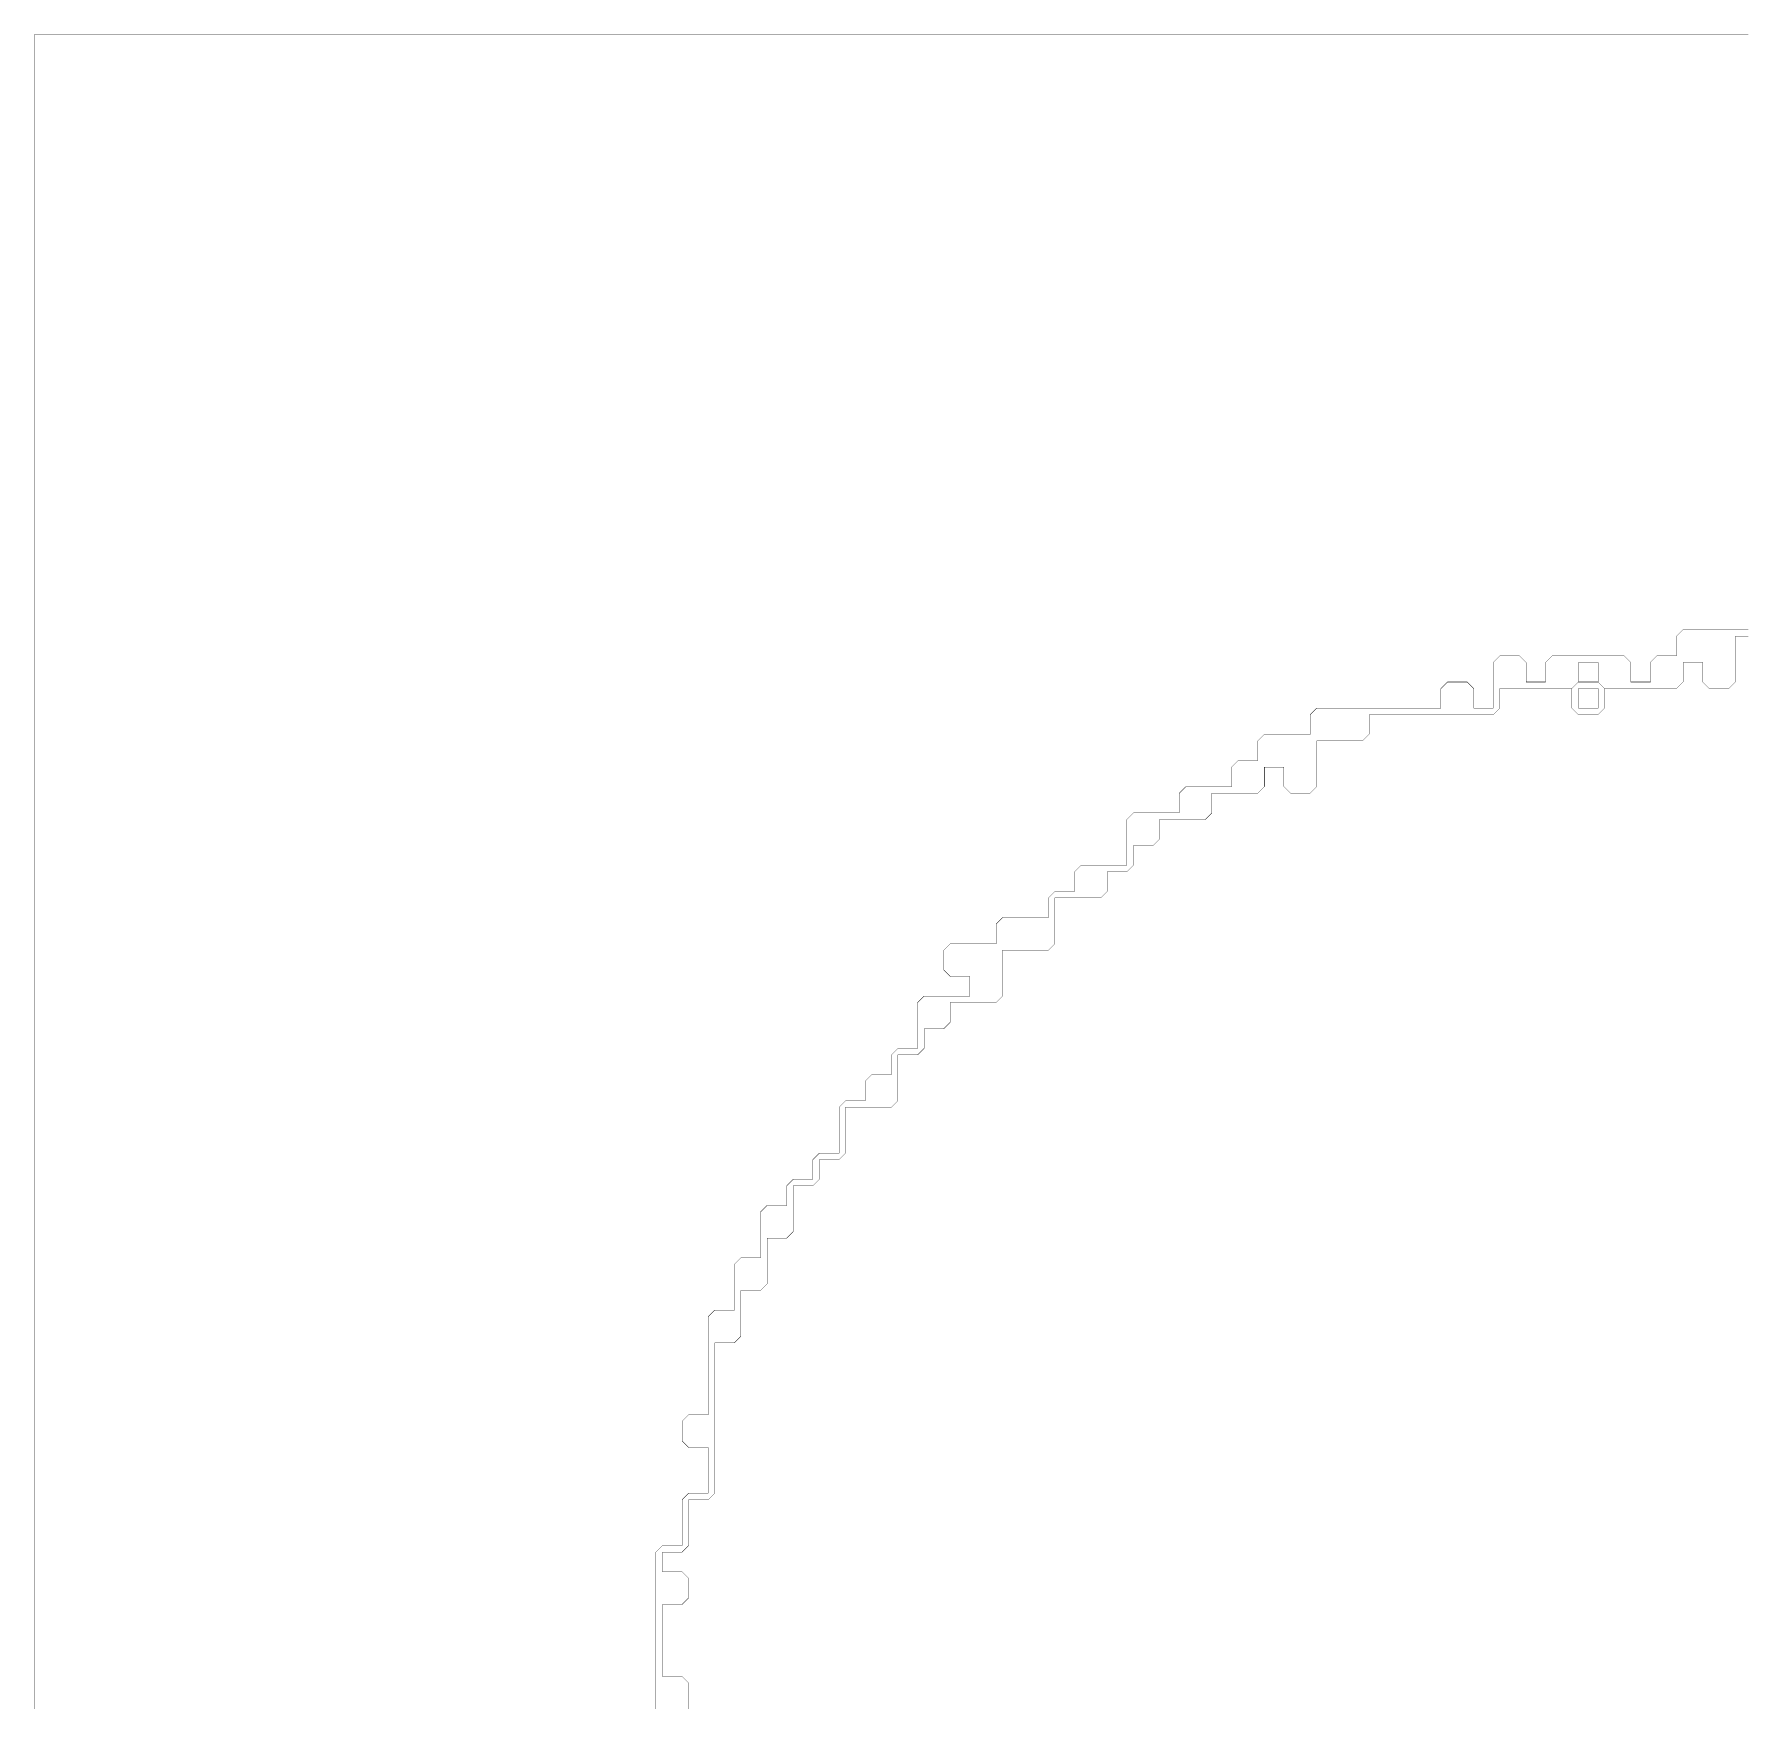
# Model space of a CAD drawing. Header units: metres. Extents: x 0 to 4990, y -4990 to 0.
# Drawn here: x 0 to 2550, y -2495 to 0 of the extents above; entities that cross this region are included whole.
import ezdxf

# ---------------------------------------------------------------- set-up
doc = ezdxf.new("R2010")
doc.units = ezdxf.units.M
doc.layers.add('conductor', color=1, linetype='Continuous')
doc.layers.add('substrate', color=5, linetype='Continuous')

msp = doc.modelspace()

# ---------------------------------------------------------------- linework, layer by layer
at = {"layer": 'conductor', "const_width": 0.5}
msp.add_lwpolyline([(2558.59375, -898.4375), (2548.828125, -898.4375), (2539.0625, -898.4375), (2539.0625, -908.203125), (2539.0625, -917.96875), (2539.0625, -927.734375), (2539.0625, -937.5), (2539.0625, -947.265625), (2539.0625, -957.03125), (2539.0625, -966.796875), (2529.296875, -976.5625), (2519.53125, -976.5625), (2509.765625, -976.5625), (2500, -976.5625), (2490.234375, -966.796875), (2490.234375, -957.03125), (2490.234375, -947.265625), (2490.234375, -937.5), (2480.46875, -937.5), (2470.703125, -937.5), (2460.9375, -937.5), (2460.9375, -947.265625), (2460.9375, -957.03125), (2460.9375, -966.796875), (2451.171875, -976.5625), (2441.40625, -976.5625), (2431.640625, -976.5625), (2421.875, -976.5625), (2412.109375, -976.5625), (2402.34375, -976.5625), (2392.578125, -976.5625), (2382.8125, -976.5625), (2373.046875, -976.5625), (2363.28125, -976.5625), (2353.515625, -976.5625), (2343.75, -976.5625), (2333.984375, -966.796875), (2333.984375, -957.03125), (2333.984375, -947.265625), (2333.984375, -937.5), (2324.21875, -937.5), (2314.453125, -937.5), (2304.6875, -937.5), (2304.6875, -947.265625), (2304.6875, -957.03125), (2304.6875, -966.796875), (2294.921875, -976.5625), (2285.15625, -976.5625), (2275.390625, -976.5625), (2265.625, -976.5625), (2255.859375, -976.5625), (2246.09375, -976.5625), (2236.328125, -976.5625), (2226.5625, -976.5625), (2216.796875, -976.5625), (2207.03125, -976.5625), (2197.265625, -976.5625), (2187.5, -976.5625), (2187.5, -986.328125), (2187.5, -996.09375), (2187.5, -1005.859375), (2177.734375, -1015.625), (2167.96875, -1015.625), (2158.203125, -1015.625), (2148.4375, -1015.625), (2138.671875, -1015.625), (2128.90625, -1015.625), (2119.140625, -1015.625), (2109.375, -1015.625), (2099.609375, -1015.625), (2089.84375, -1015.625), (2080.078125, -1015.625), (2070.3125, -1015.625), (2060.546875, -1015.625), (2050.78125, -1015.625), (2041.015625, -1015.625), (2031.25, -1015.625), (2021.484375, -1015.625), (2011.71875, -1015.625), (2001.953125, -1015.625), (1992.1875, -1015.625), (1992.1875, -1025.390625), (1992.1875, -1035.15625), (1992.1875, -1044.921875), (1982.421875, -1054.6875), (1972.65625, -1054.6875), (1962.890625, -1054.6875), (1953.125, -1054.6875), (1943.359375, -1054.6875), (1933.59375, -1054.6875), (1923.828125, -1054.6875), (1914.0625, -1054.6875), (1914.0625, -1064.453125), (1914.0625, -1074.21875), (1914.0625, -1083.984375), (1914.0625, -1093.75), (1914.0625, -1103.515625), (1914.0625, -1113.28125), (1914.0625, -1123.046875), (1904.296875, -1132.8125), (1894.53125, -1132.8125), (1884.765625, -1132.8125), (1875, -1132.8125), (1865.234375, -1123.046875), (1865.234375, -1113.28125), (1865.234375, -1103.515625), (1865.234375, -1093.75), (1855.46875, -1093.75), (1845.703125, -1093.75), (1835.9375, -1093.75), (1835.9375, -1103.515625), (1835.9375, -1113.28125), (1835.9375, -1123.046875), (1826.171875, -1132.8125), (1816.40625, -1132.8125), (1806.640625, -1132.8125), (1796.875, -1132.8125), (1787.109375, -1132.8125), (1777.34375, -1132.8125), (1767.578125, -1132.8125), (1757.8125, -1132.8125), (1757.8125, -1142.578125), (1757.8125, -1152.34375), (1757.8125, -1162.109375), (1748.046875, -1171.875), (1738.28125, -1171.875), (1728.515625, -1171.875), (1718.75, -1171.875), (1708.984375, -1171.875), (1699.21875, -1171.875), (1689.453125, -1171.875), (1679.6875, -1171.875), (1679.6875, -1181.640625), (1679.6875, -1191.40625), (1679.6875, -1201.171875), (1669.921875, -1210.9375), (1660.15625, -1210.9375), (1650.390625, -1210.9375), (1640.625, -1210.9375), (1640.625, -1220.703125), (1640.625, -1230.46875), (1640.625, -1240.234375), (1630.859375, -1250), (1621.09375, -1250), (1611.328125, -1250), (1601.5625, -1250), (1601.5625, -1259.765625), (1601.5625, -1269.53125), (1601.5625, -1279.296875), (1591.796875, -1289.0625), (1582.03125, -1289.0625), (1572.265625, -1289.0625), (1562.5, -1289.0625), (1552.734375, -1289.0625), (1542.96875, -1289.0625), (1533.203125, -1289.0625), (1523.4375, -1289.0625), (1523.4375, -1298.828125), (1523.4375, -1308.59375), (1523.4375, -1318.359375), (1523.4375, -1328.125), (1523.4375, -1337.890625), (1523.4375, -1347.65625), (1523.4375, -1357.421875), (1513.671875, -1367.1875), (1503.90625, -1367.1875), (1494.140625, -1367.1875), (1484.375, -1367.1875), (1474.609375, -1367.1875), (1464.84375, -1367.1875), (1455.078125, -1367.1875), (1445.3125, -1367.1875), (1445.3125, -1376.953125), (1445.3125, -1386.71875), (1445.3125, -1396.484375), (1445.3125, -1406.25), (1445.3125, -1416.015625), (1445.3125, -1425.78125), (1445.3125, -1435.546875), (1435.546875, -1445.3125), (1425.78125, -1445.3125), (1416.015625, -1445.3125), (1406.25, -1445.3125), (1396.484375, -1445.3125), (1386.71875, -1445.3125), (1376.953125, -1445.3125), (1367.1875, -1445.3125), (1367.1875, -1455.078125), (1367.1875, -1464.84375), (1367.1875, -1474.609375), (1357.421875, -1484.375), (1347.65625, -1484.375), (1337.890625, -1484.375), (1328.125, -1484.375), (1328.125, -1494.140625), (1328.125, -1503.90625), (1328.125, -1513.671875), (1318.359375, -1523.4375), (1308.59375, -1523.4375), (1298.828125, -1523.4375), (1289.0625, -1523.4375), (1289.0625, -1533.203125), (1289.0625, -1542.96875), (1289.0625, -1552.734375), (1289.0625, -1562.5), (1289.0625, -1572.265625), (1289.0625, -1582.03125), (1289.0625, -1591.796875), (1279.296875, -1601.5625), (1269.53125, -1601.5625), (1259.765625, -1601.5625), (1250, -1601.5625), (1240.234375, -1601.5625), (1230.46875, -1601.5625), (1220.703125, -1601.5625), (1210.9375, -1601.5625), (1210.9375, -1611.328125), (1210.9375, -1621.09375), (1210.9375, -1630.859375), (1210.9375, -1640.625), (1210.9375, -1650.390625), (1210.9375, -1660.15625), (1210.9375, -1669.921875), (1201.171875, -1679.6875), (1191.40625, -1679.6875), (1181.640625, -1679.6875), (1171.875, -1679.6875), (1171.875, -1689.453125), (1171.875, -1699.21875), (1171.875, -1708.984375), (1162.109375, -1718.75), (1152.34375, -1718.75), (1142.578125, -1718.75), (1132.8125, -1718.75), (1132.8125, -1728.515625), (1132.8125, -1738.28125), (1132.8125, -1748.046875), (1132.8125, -1757.8125), (1132.8125, -1767.578125), (1132.8125, -1777.34375), (1132.8125, -1787.109375), (1123.046875, -1796.875), (1113.28125, -1796.875), (1103.515625, -1796.875), (1093.75, -1796.875), (1093.75, -1806.640625), (1093.75, -1816.40625), (1093.75, -1826.171875), (1093.75, -1835.9375), (1093.75, -1845.703125), (1093.75, -1855.46875), (1093.75, -1865.234375), (1083.984375, -1875), (1074.21875, -1875), (1064.453125, -1875), (1054.6875, -1875), (1054.6875, -1884.765625), (1054.6875, -1894.53125), (1054.6875, -1904.296875), (1054.6875, -1914.0625), (1054.6875, -1923.828125), (1054.6875, -1933.59375), (1054.6875, -1943.359375), (1044.921875, -1953.125), (1035.15625, -1953.125), (1025.390625, -1953.125), (1015.625, -1953.125), (1015.625, -1962.890625), (1015.625, -1972.65625), (1015.625, -1982.421875), (1015.625, -1992.1875), (1015.625, -2001.953125), (1015.625, -2011.71875), (1015.625, -2021.484375), (1015.625, -2031.25), (1015.625, -2041.015625), (1015.625, -2050.78125), (1015.625, -2060.546875), (1015.625, -2070.3125), (1015.625, -2080.078125), (1015.625, -2089.84375), (1015.625, -2099.609375), (1015.625, -2109.375), (1015.625, -2119.140625), (1015.625, -2128.90625), (1015.625, -2138.671875), (1015.625, -2148.4375), (1015.625, -2158.203125), (1015.625, -2167.96875), (1015.625, -2177.734375), (1005.859375, -2187.5), (996.09375, -2187.5), (986.328125, -2187.5), (976.5625, -2187.5), (976.5625, -2197.265625), (976.5625, -2207.03125), (976.5625, -2216.796875), (976.5625, -2226.5625), (976.5625, -2236.328125), (976.5625, -2246.09375), (976.5625, -2255.859375), (966.796875, -2265.625), (957.03125, -2265.625), (947.265625, -2265.625), (937.5, -2265.625), (937.5, -2275.390625), (937.5, -2285.15625), (937.5, -2294.921875), (947.265625, -2294.921875), (957.03125, -2294.921875), (966.796875, -2294.921875), (976.5625, -2304.6875), (976.5625, -2314.453125), (976.5625, -2324.21875), (976.5625, -2333.984375), (966.796875, -2343.75), (957.03125, -2343.75), (947.265625, -2343.75), (937.5, -2343.75), (937.5, -2353.515625), (937.5, -2363.28125), (937.5, -2373.046875), (937.5, -2382.8125), (937.5, -2392.578125), (937.5, -2402.34375), (937.5, -2412.109375), (937.5, -2421.875), (937.5, -2431.640625), (937.5, -2441.40625), (937.5, -2451.171875), (947.265625, -2451.171875), (957.03125, -2451.171875), (966.796875, -2451.171875), (976.5625, -2460.9375), (976.5625, -2470.703125), (976.5625, -2480.46875), (976.5625, -2490.234375), (976.5625, -2500)], dxfattribs=at)
msp.add_lwpolyline([(2294.921875, -976.5625), (2304.6875, -966.796875), (2314.453125, -966.796875), (2324.21875, -966.796875), (2333.984375, -966.796875), (2343.75, -976.5625), (2343.75, -986.328125), (2343.75, -996.09375), (2343.75, -1005.859375), (2333.984375, -1015.625), (2324.21875, -1015.625), (2314.453125, -1015.625), (2304.6875, -1015.625), (2294.921875, -1005.859375), (2294.921875, -996.09375), (2294.921875, -986.328125)], close=True, dxfattribs=at)
at = {"layer": 'substrate', "const_width": 0.5}
for points in [[(2558.59375, 0), (2548.828125, 0), (2539.0625, 0), (2529.296875, 0), (2519.53125, 0), (2509.765625, 0), (2500, 0), (2490.234375, 0), (2480.46875, 0), (2470.703125, 0), (2460.9375, 0), (2451.171875, 0), (2441.40625, 0), (2431.640625, 0), (2421.875, 0), (2412.109375, 0), (2402.34375, 0), (2392.578125, 0), (2382.8125, 0), (2373.046875, 0), (2363.28125, 0), (2353.515625, 0), (2343.75, 0), (2333.984375, 0), (2324.21875, 0), (2314.453125, 0), (2304.6875, 0), (2294.921875, 0), (2285.15625, 0), (2275.390625, 0), (2265.625, 0), (2255.859375, 0), (2246.09375, 0), (2236.328125, 0), (2226.5625, 0), (2216.796875, 0), (2207.03125, 0), (2197.265625, 0), (2187.5, 0), (2177.734375, 0), (2167.96875, 0), (2158.203125, 0), (2148.4375, 0), (2138.671875, 0), (2128.90625, 0), (2119.140625, 0), (2109.375, 0), (2099.609375, 0), (2089.84375, 0), (2080.078125, 0), (2070.3125, 0), (2060.546875, 0), (2050.78125, 0), (2041.015625, 0), (2031.25, 0), (2021.484375, 0), (2011.71875, 0), (2001.953125, 0), (1992.1875, 0), (1982.421875, 0), (1972.65625, 0), (1962.890625, 0), (1953.125, 0), (1943.359375, 0), (1933.59375, 0), (1923.828125, 0), (1914.0625, 0), (1904.296875, 0), (1894.53125, 0), (1884.765625, 0), (1875, 0), (1865.234375, 0), (1855.46875, 0), (1845.703125, 0), (1835.9375, 0), (1826.171875, 0), (1816.40625, 0), (1806.640625, 0), (1796.875, 0), (1787.109375, 0), (1777.34375, 0), (1767.578125, 0), (1757.8125, 0), (1748.046875, 0), (1738.28125, 0), (1728.515625, 0), (1718.75, 0), (1708.984375, 0), (1699.21875, 0), (1689.453125, 0), (1679.6875, 0), (1669.921875, 0), (1660.15625, 0), (1650.390625, 0), (1640.625, 0), (1630.859375, 0), (1621.09375, 0), (1611.328125, 0), (1601.5625, 0), (1591.796875, 0), (1582.03125, 0), (1572.265625, 0), (1562.5, 0), (1552.734375, 0), (1542.96875, 0), (1533.203125, 0), (1523.4375, 0), (1513.671875, 0), (1503.90625, 0), (1494.140625, 0), (1484.375, 0), (1474.609375, 0), (1464.84375, 0), (1455.078125, 0), (1445.3125, 0), (1435.546875, 0), (1425.78125, 0), (1416.015625, 0), (1406.25, 0), (1396.484375, 0), (1386.71875, 0), (1376.953125, 0), (1367.1875, 0), (1357.421875, 0), (1347.65625, 0), (1337.890625, 0), (1328.125, 0), (1318.359375, 0), (1308.59375, 0), (1298.828125, 0), (1289.0625, 0), (1279.296875, 0), (1269.53125, 0), (1259.765625, 0), (1250, 0), (1240.234375, 0), (1230.46875, 0), (1220.703125, 0), (1210.9375, 0), (1201.171875, 0), (1191.40625, 0), (1181.640625, 0), (1171.875, 0), (1162.109375, 0), (1152.34375, 0), (1142.578125, 0), (1132.8125, 0), (1123.046875, 0), (1113.28125, 0), (1103.515625, 0), (1093.75, 0), (1083.984375, 0), (1074.21875, 0), (1064.453125, 0), (1054.6875, 0), (1044.921875, 0), (1035.15625, 0), (1025.390625, 0), (1015.625, 0), (1005.859375, 0), (996.09375, 0), (986.328125, 0), (976.5625, 0), (966.796875, 0), (957.03125, 0), (947.265625, 0), (937.5, 0), (927.734375, 0), (917.96875, 0), (908.203125, 0), (898.4375, 0), (888.671875, 0), (878.90625, 0), (869.140625, 0), (859.375, 0), (849.609375, 0), (839.84375, 0), (830.078125, 0), (820.3125, 0), (810.546875, 0), (800.78125, 0), (791.015625, 0), (781.25, 0), (771.484375, 0), (761.71875, 0), (751.953125, 0), (742.1875, 0), (732.421875, 0), (722.65625, 0), (712.890625, 0), (703.125, 0), (693.359375, 0), (683.59375, 0), (673.828125, 0), (664.0625, 0), (654.296875, 0), (644.53125, 0), (634.765625, 0), (625, 0), (615.234375, 0), (605.46875, 0), (595.703125, 0), (585.9375, 0), (576.171875, 0), (566.40625, 0), (556.640625, 0), (546.875, 0), (537.109375, 0), (527.34375, 0), (517.578125, 0), (507.8125, 0), (498.046875, 0), (488.28125, 0), (478.515625, 0), (468.75, 0), (458.984375, 0), (449.21875, 0), (439.453125, 0), (429.6875, 0), (419.921875, 0), (410.15625, 0), (400.390625, 0), (390.625, 0), (380.859375, 0), (371.09375, 0), (361.328125, 0), (351.5625, 0), (341.796875, 0), (332.03125, 0), (322.265625, 0), (312.5, 0), (302.734375, 0), (292.96875, 0), (283.203125, 0), (273.4375, 0), (263.671875, 0), (253.90625, 0), (244.140625, 0), (234.375, 0), (224.609375, 0), (214.84375, 0), (205.078125, 0), (195.3125, 0), (185.546875, 0), (175.78125, 0), (166.015625, 0), (156.25, 0), (146.484375, 0), (136.71875, 0), (126.953125, 0), (117.1875, 0), (107.421875, 0), (97.65625, 0), (87.890625, 0), (78.125, 0), (68.359375, 0), (58.59375, 0), (48.828125, 0), (39.0625, 0), (29.296875, 0), (19.53125, 0), (9.765625, 0), (0, 0), (0, -9.765625), (0, -19.53125), (0, -29.296875), (0, -39.0625), (0, -48.828125), (0, -58.59375), (0, -68.359375), (0, -78.125), (0, -87.890625), (0, -97.65625), (0, -107.421875), (0, -117.1875), (0, -126.953125), (0, -136.71875), (0, -146.484375), (0, -156.25), (0, -166.015625), (0, -175.78125), (0, -185.546875), (0, -195.3125), (0, -205.078125), (0, -214.84375), (0, -224.609375), (0, -234.375), (0, -244.140625), (0, -253.90625), (0, -263.671875), (0, -273.4375), (0, -283.203125), (0, -292.96875), (0, -302.734375), (0, -312.5), (0, -322.265625), (0, -332.03125), (0, -341.796875), (0, -351.5625), (0, -361.328125), (0, -371.09375), (0, -380.859375), (0, -390.625), (0, -400.390625), (0, -410.15625), (0, -419.921875), (0, -429.6875), (0, -439.453125), (0, -449.21875), (0, -458.984375), (0, -468.75), (0, -478.515625), (0, -488.28125), (0, -498.046875), (0, -507.8125), (0, -517.578125), (0, -527.34375), (0, -537.109375), (0, -546.875), (0, -556.640625), (0, -566.40625), (0, -576.171875), (0, -585.9375), (0, -595.703125), (0, -605.46875), (0, -615.234375), (0, -625), (0, -634.765625), (0, -644.53125), (0, -654.296875), (0, -664.0625), (0, -673.828125), (0, -683.59375), (0, -693.359375), (0, -703.125), (0, -712.890625), (0, -722.65625), (0, -732.421875), (0, -742.1875), (0, -751.953125), (0, -761.71875), (0, -771.484375), (0, -781.25), (0, -791.015625), (0, -800.78125), (0, -810.546875), (0, -820.3125), (0, -830.078125), (0, -839.84375), (0, -849.609375), (0, -859.375), (0, -869.140625), (0, -878.90625), (0, -888.671875), (0, -898.4375), (0, -908.203125), (0, -917.96875), (0, -927.734375), (0, -937.5), (0, -947.265625), (0, -957.03125), (0, -966.796875), (0, -976.5625), (0, -986.328125), (0, -996.09375), (0, -1005.859375), (0, -1015.625), (0, -1025.390625), (0, -1035.15625), (0, -1044.921875), (0, -1054.6875), (0, -1064.453125), (0, -1074.21875), (0, -1083.984375), (0, -1093.75), (0, -1103.515625), (0, -1113.28125), (0, -1123.046875), (0, -1132.8125), (0, -1142.578125), (0, -1152.34375), (0, -1162.109375), (0, -1171.875), (0, -1181.640625), (0, -1191.40625), (0, -1201.171875), (0, -1210.9375), (0, -1220.703125), (0, -1230.46875), (0, -1240.234375), (0, -1250), (0, -1259.765625), (0, -1269.53125), (0, -1279.296875), (0, -1289.0625), (0, -1298.828125), (0, -1308.59375), (0, -1318.359375), (0, -1328.125), (0, -1337.890625), (0, -1347.65625), (0, -1357.421875), (0, -1367.1875), (0, -1376.953125), (0, -1386.71875), (0, -1396.484375), (0, -1406.25), (0, -1416.015625), (0, -1425.78125), (0, -1435.546875), (0, -1445.3125), (0, -1455.078125), (0, -1464.84375), (0, -1474.609375), (0, -1484.375), (0, -1494.140625), (0, -1503.90625), (0, -1513.671875), (0, -1523.4375), (0, -1533.203125), (0, -1542.96875), (0, -1552.734375), (0, -1562.5), (0, -1572.265625), (0, -1582.03125), (0, -1591.796875), (0, -1601.5625), (0, -1611.328125), (0, -1621.09375), (0, -1630.859375), (0, -1640.625), (0, -1650.390625), (0, -1660.15625), (0, -1669.921875), (0, -1679.6875), (0, -1689.453125), (0, -1699.21875), (0, -1708.984375), (0, -1718.75), (0, -1728.515625), (0, -1738.28125), (0, -1748.046875), (0, -1757.8125), (0, -1767.578125), (0, -1777.34375), (0, -1787.109375), (0, -1796.875), (0, -1806.640625), (0, -1816.40625), (0, -1826.171875), (0, -1835.9375), (0, -1845.703125), (0, -1855.46875), (0, -1865.234375), (0, -1875), (0, -1884.765625), (0, -1894.53125), (0, -1904.296875), (0, -1914.0625), (0, -1923.828125), (0, -1933.59375), (0, -1943.359375), (0, -1953.125), (0, -1962.890625), (0, -1972.65625), (0, -1982.421875), (0, -1992.1875), (0, -2001.953125), (0, -2011.71875), (0, -2021.484375), (0, -2031.25), (0, -2041.015625), (0, -2050.78125), (0, -2060.546875), (0, -2070.3125), (0, -2080.078125), (0, -2089.84375), (0, -2099.609375), (0, -2109.375), (0, -2119.140625), (0, -2128.90625), (0, -2138.671875), (0, -2148.4375), (0, -2158.203125), (0, -2167.96875), (0, -2177.734375), (0, -2187.5), (0, -2197.265625), (0, -2207.03125), (0, -2216.796875), (0, -2226.5625), (0, -2236.328125), (0, -2246.09375), (0, -2255.859375), (0, -2265.625), (0, -2275.390625), (0, -2285.15625), (0, -2294.921875), (0, -2304.6875), (0, -2314.453125), (0, -2324.21875), (0, -2333.984375), (0, -2343.75), (0, -2353.515625), (0, -2363.28125), (0, -2373.046875), (0, -2382.8125), (0, -2392.578125), (0, -2402.34375), (0, -2412.109375), (0, -2421.875), (0, -2431.640625), (0, -2441.40625), (0, -2451.171875), (0, -2460.9375), (0, -2470.703125), (0, -2480.46875), (0, -2490.234375), (0, -2500)], [(927.734375, -2500), (927.734375, -2490.234375), (927.734375, -2480.46875), (927.734375, -2470.703125), (927.734375, -2460.9375), (927.734375, -2451.171875), (927.734375, -2441.40625), (927.734375, -2431.640625), (927.734375, -2421.875), (927.734375, -2412.109375), (927.734375, -2402.34375), (927.734375, -2392.578125), (927.734375, -2382.8125), (927.734375, -2373.046875), (927.734375, -2363.28125), (927.734375, -2353.515625), (927.734375, -2343.75), (927.734375, -2333.984375), (927.734375, -2324.21875), (927.734375, -2314.453125), (927.734375, -2304.6875), (927.734375, -2294.921875), (927.734375, -2285.15625), (927.734375, -2275.390625), (927.734375, -2265.625), (937.5, -2255.859375), (947.265625, -2255.859375), (957.03125, -2255.859375), (966.796875, -2255.859375), (966.796875, -2246.09375), (966.796875, -2236.328125), (966.796875, -2226.5625), (966.796875, -2216.796875), (966.796875, -2207.03125), (966.796875, -2197.265625), (966.796875, -2187.5), (976.5625, -2177.734375), (986.328125, -2177.734375), (996.09375, -2177.734375), (1005.859375, -2177.734375), (1005.859375, -2167.96875), (1005.859375, -2158.203125), (1005.859375, -2148.4375), (1005.859375, -2138.671875), (1005.859375, -2128.90625), (1005.859375, -2119.140625), (1005.859375, -2109.375), (996.09375, -2109.375), (986.328125, -2109.375), (976.5625, -2109.375), (966.796875, -2099.609375), (966.796875, -2089.84375), (966.796875, -2080.078125), (966.796875, -2070.3125), (976.5625, -2060.546875), (986.328125, -2060.546875), (996.09375, -2060.546875), (1005.859375, -2060.546875), (1005.859375, -2050.78125), (1005.859375, -2041.015625), (1005.859375, -2031.25), (1005.859375, -2021.484375), (1005.859375, -2011.71875), (1005.859375, -2001.953125), (1005.859375, -1992.1875), (1005.859375, -1982.421875), (1005.859375, -1972.65625), (1005.859375, -1962.890625), (1005.859375, -1953.125), (1005.859375, -1943.359375), (1005.859375, -1933.59375), (1005.859375, -1923.828125), (1005.859375, -1914.0625), (1015.625, -1904.296875), (1025.390625, -1904.296875), (1035.15625, -1904.296875), (1044.921875, -1904.296875), (1044.921875, -1894.53125), (1044.921875, -1884.765625), (1044.921875, -1875), (1044.921875, -1865.234375), (1044.921875, -1855.46875), (1044.921875, -1845.703125), (1044.921875, -1835.9375), (1054.6875, -1826.171875), (1064.453125, -1826.171875), (1074.21875, -1826.171875), (1083.984375, -1826.171875), (1083.984375, -1816.40625), (1083.984375, -1806.640625), (1083.984375, -1796.875), (1083.984375, -1787.109375), (1083.984375, -1777.34375), (1083.984375, -1767.578125), (1083.984375, -1757.8125), (1093.75, -1748.046875), (1103.515625, -1748.046875), (1113.28125, -1748.046875), (1123.046875, -1748.046875), (1123.046875, -1738.28125), (1123.046875, -1728.515625), (1123.046875, -1718.75), (1132.8125, -1708.984375), (1142.578125, -1708.984375), (1152.34375, -1708.984375), (1162.109375, -1708.984375), (1162.109375, -1699.21875), (1162.109375, -1689.453125), (1162.109375, -1679.6875), (1171.875, -1669.921875), (1181.640625, -1669.921875), (1191.40625, -1669.921875), (1201.171875, -1669.921875), (1201.171875, -1660.15625), (1201.171875, -1650.390625), (1201.171875, -1640.625), (1201.171875, -1630.859375), (1201.171875, -1621.09375), (1201.171875, -1611.328125), (1201.171875, -1601.5625), (1210.9375, -1591.796875), (1220.703125, -1591.796875), (1230.46875, -1591.796875), (1240.234375, -1591.796875), (1240.234375, -1582.03125), (1240.234375, -1572.265625), (1240.234375, -1562.5), (1250, -1552.734375), (1259.765625, -1552.734375), (1269.53125, -1552.734375), (1279.296875, -1552.734375), (1279.296875, -1542.96875), (1279.296875, -1533.203125), (1279.296875, -1523.4375), (1289.0625, -1513.671875), (1298.828125, -1513.671875), (1308.59375, -1513.671875), (1318.359375, -1513.671875), (1318.359375, -1503.90625), (1318.359375, -1494.140625), (1318.359375, -1484.375), (1318.359375, -1474.609375), (1318.359375, -1464.84375), (1318.359375, -1455.078125), (1318.359375, -1445.3125), (1328.125, -1435.546875), (1337.890625, -1435.546875), (1347.65625, -1435.546875), (1357.421875, -1435.546875), (1367.1875, -1435.546875), (1376.953125, -1435.546875), (1386.71875, -1435.546875), (1396.484375, -1435.546875), (1396.484375, -1425.78125), (1396.484375, -1416.015625), (1396.484375, -1406.25), (1386.71875, -1406.25), (1376.953125, -1406.25), (1367.1875, -1406.25), (1357.421875, -1396.484375), (1357.421875, -1386.71875), (1357.421875, -1376.953125), (1357.421875, -1367.1875), (1367.1875, -1357.421875), (1376.953125, -1357.421875), (1386.71875, -1357.421875), (1396.484375, -1357.421875), (1406.25, -1357.421875), (1416.015625, -1357.421875), (1425.78125, -1357.421875), (1435.546875, -1357.421875), (1435.546875, -1347.65625), (1435.546875, -1337.890625), (1435.546875, -1328.125), (1445.3125, -1318.359375), (1455.078125, -1318.359375), (1464.84375, -1318.359375), (1474.609375, -1318.359375), (1484.375, -1318.359375), (1494.140625, -1318.359375), (1503.90625, -1318.359375), (1513.671875, -1318.359375), (1513.671875, -1308.59375), (1513.671875, -1298.828125), (1513.671875, -1289.0625), (1523.4375, -1279.296875), (1533.203125, -1279.296875), (1542.96875, -1279.296875), (1552.734375, -1279.296875), (1552.734375, -1269.53125), (1552.734375, -1259.765625), (1552.734375, -1250), (1562.5, -1240.234375), (1572.265625, -1240.234375), (1582.03125, -1240.234375), (1591.796875, -1240.234375), (1601.5625, -1240.234375), (1611.328125, -1240.234375), (1621.09375, -1240.234375), (1630.859375, -1240.234375), (1630.859375, -1230.46875), (1630.859375, -1220.703125), (1630.859375, -1210.9375), (1630.859375, -1201.171875), (1630.859375, -1191.40625), (1630.859375, -1181.640625), (1630.859375, -1171.875), (1640.625, -1162.109375), (1650.390625, -1162.109375), (1660.15625, -1162.109375), (1669.921875, -1162.109375), (1679.6875, -1162.109375), (1689.453125, -1162.109375), (1699.21875, -1162.109375), (1708.984375, -1162.109375), (1708.984375, -1152.34375), (1708.984375, -1142.578125), (1708.984375, -1132.8125), (1718.75, -1123.046875), (1728.515625, -1123.046875), (1738.28125, -1123.046875), (1748.046875, -1123.046875), (1757.8125, -1123.046875), (1767.578125, -1123.046875), (1777.34375, -1123.046875), (1787.109375, -1123.046875), (1787.109375, -1113.28125), (1787.109375, -1103.515625), (1787.109375, -1093.75), (1796.875, -1083.984375), (1806.640625, -1083.984375), (1816.40625, -1083.984375), (1826.171875, -1083.984375), (1826.171875, -1074.21875), (1826.171875, -1064.453125), (1826.171875, -1054.6875), (1835.9375, -1044.921875), (1845.703125, -1044.921875), (1855.46875, -1044.921875), (1865.234375, -1044.921875), (1875, -1044.921875), (1884.765625, -1044.921875), (1894.53125, -1044.921875), (1904.296875, -1044.921875), (1904.296875, -1035.15625), (1904.296875, -1025.390625), (1904.296875, -1015.625), (1914.0625, -1005.859375), (1923.828125, -1005.859375), (1933.59375, -1005.859375), (1943.359375, -1005.859375), (1953.125, -1005.859375), (1962.890625, -1005.859375), (1972.65625, -1005.859375), (1982.421875, -1005.859375), (1992.1875, -1005.859375), (2001.953125, -1005.859375), (2011.71875, -1005.859375), (2021.484375, -1005.859375), (2031.25, -1005.859375), (2041.015625, -1005.859375), (2050.78125, -1005.859375), (2060.546875, -1005.859375), (2070.3125, -1005.859375), (2080.078125, -1005.859375), (2089.84375, -1005.859375), (2099.609375, -1005.859375), (2099.609375, -996.09375), (2099.609375, -986.328125), (2099.609375, -976.5625), (2109.375, -966.796875), (2119.140625, -966.796875), (2128.90625, -966.796875), (2138.671875, -966.796875), (2148.4375, -976.5625), (2148.4375, -986.328125), (2148.4375, -996.09375), (2148.4375, -1005.859375), (2158.203125, -1005.859375), (2167.96875, -1005.859375), (2177.734375, -1005.859375), (2177.734375, -996.09375), (2177.734375, -986.328125), (2177.734375, -976.5625), (2177.734375, -966.796875), (2177.734375, -957.03125), (2177.734375, -947.265625), (2177.734375, -937.5), (2187.5, -927.734375), (2197.265625, -927.734375), (2207.03125, -927.734375), (2216.796875, -927.734375), (2226.5625, -937.5), (2226.5625, -947.265625), (2226.5625, -957.03125), (2226.5625, -966.796875), (2236.328125, -966.796875), (2246.09375, -966.796875), (2255.859375, -966.796875), (2255.859375, -957.03125), (2255.859375, -947.265625), (2255.859375, -937.5), (2265.625, -927.734375), (2275.390625, -927.734375), (2285.15625, -927.734375), (2294.921875, -927.734375), (2304.6875, -927.734375), (2314.453125, -927.734375), (2324.21875, -927.734375), (2333.984375, -927.734375), (2343.75, -927.734375), (2353.515625, -927.734375), (2363.28125, -927.734375), (2373.046875, -927.734375), (2382.8125, -937.5), (2382.8125, -947.265625), (2382.8125, -957.03125), (2382.8125, -966.796875), (2392.578125, -966.796875), (2402.34375, -966.796875), (2412.109375, -966.796875), (2412.109375, -957.03125), (2412.109375, -947.265625), (2412.109375, -937.5), (2421.875, -927.734375), (2431.640625, -927.734375), (2441.40625, -927.734375), (2451.171875, -927.734375), (2451.171875, -917.96875), (2451.171875, -908.203125), (2451.171875, -898.4375), (2460.9375, -888.671875), (2470.703125, -888.671875), (2480.46875, -888.671875), (2490.234375, -888.671875), (2500, -888.671875), (2509.765625, -888.671875), (2519.53125, -888.671875), (2529.296875, -888.671875), (2539.0625, -888.671875), (2548.828125, -888.671875), (2558.59375, -888.671875)]]:
    msp.add_lwpolyline(points, dxfattribs=at)
msp.add_lwpolyline([(2304.6875, -976.5625), (2304.6875, -986.328125), (2304.6875, -996.09375), (2304.6875, -1005.859375), (2314.453125, -1005.859375), (2324.21875, -1005.859375), (2333.984375, -1005.859375), (2333.984375, -996.09375), (2333.984375, -986.328125), (2333.984375, -976.5625), (2324.21875, -976.5625), (2314.453125, -976.5625)], close=True, dxfattribs=at)

doc.saveas('drawing.dxf')
